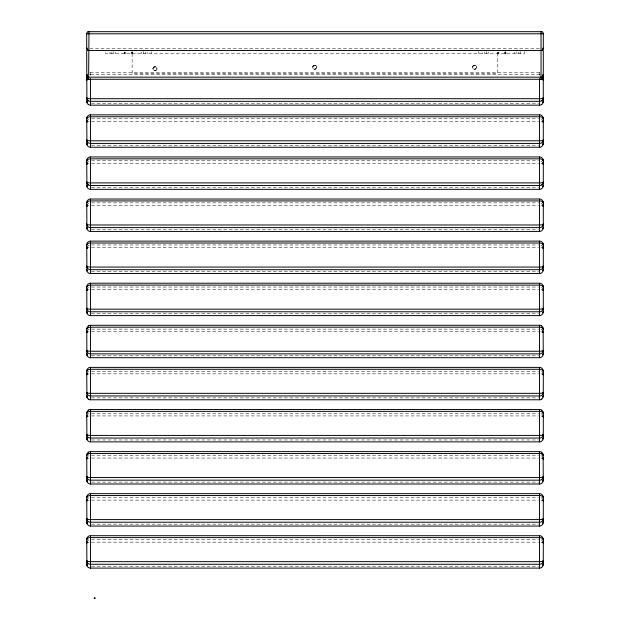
<?xml version="1.0" encoding="UTF-8"?>
<svg xmlns="http://www.w3.org/2000/svg" width="630" height="630" viewBox="0 0 630 630"><rect width="100%" height="100%" fill="white"/><g stroke="black" fill="none" stroke-linecap="round" stroke-linejoin="round"><path stroke-width="0.47" stroke-dasharray="3.15 2.36" d="M132.528 52.046L132.52 53.574L132.528 52.558M505.835 52.046L505.827 53.574L505.835 52.558M115.125 53.574L115.18 52.046M145.569 53.574L145.624 52.046M488.439 53.574L488.486 52.046M518.876 53.574L518.931 52.046M124.22 52.046L124.173 53.574L124.165 52.558M132.15 53.574L132.15 73.356L497.464 73.356L497.535 52.046M152.932 68.796L153.129 67.898L153.082 69.576L154.2 70.694L156.264 70.403C154.98 71.434 152.925 70.442 152.932 68.796A2.055 2.055 0 0 1 154.988 66.741C157.531 66.166 156.98 72.048 156.838 67.898M312.756 67.268L312.96 66.378L312.913 68.056L314.023 69.166L316.095 68.875C314.803 69.914 312.748 68.922 312.756 67.268A2.055 2.055 0 0 1 314.811 65.213C317.355 64.638 316.803 70.521 316.662 66.378M472.579 67.268L472.784 66.378L472.736 68.056L473.847 69.166L475.918 68.875C474.634 69.914 472.571 68.922 472.579 67.268A2.055 2.055 0 0 1 474.634 65.213C477.178 64.638 476.627 70.521 476.485 66.378M153.082 68.008L154.988 66.741L156.886 68.008M156.886 69.576L154.988 70.851L153.082 69.576M312.913 66.481L314.811 65.213L316.709 66.481M316.709 68.056L314.811 69.324L312.913 68.056M472.736 66.481L474.634 65.213L476.532 66.481M476.532 68.056L474.634 69.324L472.736 68.056M153.704 67.189L154.988 66.741A2.055 2.055 0 0 1 157.035 68.796M313.527 65.662L314.811 65.213A2.055 2.055 0 0 1 316.866 67.268M473.351 65.662L474.634 65.213A2.055 2.055 0 0 1 476.69 67.268M90.114 72.789L539.886 72.789M89.94 48.242L540.06 48.242M90.484 74.663L539.516 74.663M91.452 103.273L538.548 103.273M91.452 118.692L538.548 118.692M91.452 121.306L538.548 121.306M91.452 145.357L538.548 145.357M91.452 160.784L538.548 160.784M91.452 163.398L538.548 163.398M91.452 187.449L538.548 187.449M91.452 202.868L538.548 202.868M91.452 205.482L538.548 205.482M91.452 229.533L538.548 229.533M91.452 244.96L538.548 244.96M91.452 247.574L538.548 247.574M91.452 271.625L538.548 271.625M91.452 287.052L538.548 287.052M91.452 289.666L538.548 289.666M91.452 313.716L538.548 313.716M91.452 329.136L538.548 329.136M91.452 331.75L538.548 331.75M91.452 355.8L538.548 355.8M91.452 371.227L538.548 371.227M91.452 373.842L538.548 373.842M91.452 397.892L538.548 397.892M91.452 413.312L538.548 413.312M91.452 415.926L538.548 415.926M91.452 439.976L538.548 439.976M91.452 455.435L538.548 455.435M91.452 458.049L538.548 458.049M91.452 482.1L538.548 482.1M91.452 497.487L538.548 497.487M91.452 500.102L538.548 500.102M91.452 524.152L538.548 524.152M91.452 539.548L538.548 539.548M91.452 542.162L538.548 542.162M91.452 566.212L538.548 566.212M514.82 52.046L514.875 53.574M484.376 52.046L484.431 53.574M141.514 52.046L141.561 53.574M111.069 52.046L111.124 53.574M497.472 52.558L497.48 53.574M539.516 75.324L539.516 72.757A3.646 3.559 0 0 1 540.256 72.844M524.483 51.542L524.483 53.574L105.517 53.574L105.517 51.542M520.679 51.542L520.679 53.574M516.876 51.542L516.876 53.574M505.614 51.542L505.614 53.574M505.071 52.046L505.071 53.574M504.535 52.046L504.535 53.574M498.771 52.046L498.771 53.574M498.235 52.046L498.235 53.574M497.692 52.046L497.692 53.574M486.431 51.542L486.431 53.574M482.627 52.558L482.627 53.574M478.824 51.542L478.824 53.574M151.176 51.542L151.176 53.574M147.373 52.558L147.373 53.574M143.569 51.542L143.569 53.574M132.308 51.542L132.308 53.574M131.764 52.046L131.764 53.574M131.229 52.046L131.229 53.574M125.464 52.046L125.464 53.574M124.929 52.046L124.929 53.574M124.386 52.046L124.386 53.574M113.124 51.542L113.124 53.574M109.321 52.558L109.321 53.574M90.484 75.324L90.484 72.757A3.646 3.559 0 0 0 89.743 72.844M541.942 163.603A4.182 0.921 0 0 0 541.642 163.548A3.646 0.803 0 0 0 540.973 163.469M541.942 161.571A4.182 3.591 0 0 0 541.642 161.359A3.646 3.134 0 0 0 540.973 161.052M89.027 163.469A3.646 0.803 0 0 0 88.373 163.548A4.182 0.921 0 0 0 88.058 163.603M88.058 161.571A4.182 3.591 0 0 1 88.358 161.359A3.646 3.134 0 0 1 89.027 161.052M541.942 542.359A4.182 0.921 0 0 0 541.642 542.304A3.646 0.803 0 0 0 540.973 542.225M541.942 540.335A4.182 3.591 0 0 0 541.642 540.123A3.646 3.134 0 0 0 540.973 539.816M89.027 542.225A3.646 0.803 0 0 0 88.373 542.312A4.182 0.921 0 0 0 88.058 542.359M88.058 540.335A4.182 3.591 0 0 1 88.358 540.123A3.646 3.134 0 0 1 89.027 539.816M541.942 247.779A4.182 0.921 0 0 0 541.642 247.724A3.646 0.803 0 0 0 540.973 247.645M541.642 245.542A4.182 3.591 0 0 1 541.942 245.747M540.973 245.227A3.646 3.134 0 0 1 541.627 245.558M89.027 247.645A3.646 0.803 0 0 0 88.373 247.724A4.182 0.921 0 0 0 88.058 247.779M88.058 245.747A4.182 3.591 0 0 1 88.358 245.542M88.373 245.558A3.646 3.134 0 0 1 89.027 245.227M541.942 289.863A4.182 0.921 0 0 0 541.642 289.808A3.646 0.803 0 0 0 540.973 289.729M541.942 287.839A4.182 3.591 0 0 0 541.642 287.627A3.646 3.134 0 0 0 541.312 287.461M89.027 289.729A3.646 0.803 0 0 0 88.373 289.816A4.182 0.921 0 0 0 88.058 289.863M88.058 287.839A4.182 3.591 0 0 1 88.358 287.627A3.646 3.134 0 0 1 88.688 287.461M541.942 121.511A4.182 0.921 0 0 0 541.642 121.456A3.646 0.803 0 0 0 540.973 121.377M541.942 119.487A4.182 3.591 0 0 0 541.642 119.275A3.646 3.134 0 0 0 540.973 118.96M89.027 121.377A3.646 0.803 0 0 0 88.373 121.464A4.182 0.921 0 0 0 88.058 121.511M88.058 119.487A4.182 3.591 0 0 1 88.358 119.275A3.646 3.134 0 0 1 89.027 118.96M541.942 331.955A4.182 0.921 0 0 0 541.642 331.9A3.646 0.803 0 0 0 540.973 331.821M541.642 329.718A4.182 3.591 0 0 1 541.942 329.931M540.973 329.403A3.646 3.134 0 0 1 541.627 329.734M89.027 331.821A3.646 0.803 0 0 0 88.373 331.9A4.182 0.921 0 0 0 88.058 331.955M88.058 329.931A4.182 3.591 0 0 1 88.358 329.718M88.373 329.734A3.646 3.134 0 0 1 89.027 329.403M541.942 458.254A4.182 0.921 0 0 0 541.642 458.199A3.646 0.803 0 0 0 540.973 458.12M541.942 456.23A4.182 3.591 0 0 0 541.642 456.018A3.646 3.134 0 0 0 540.973 455.703M89.027 458.12A3.646 0.803 0 0 0 88.373 458.207A4.182 0.921 0 0 0 88.058 458.254M88.058 456.23A4.182 3.591 0 0 1 88.358 456.018A3.646 3.134 0 0 1 89.027 455.703M541.942 374.039A4.182 0.921 0 0 0 541.642 373.992A3.646 0.803 0 0 0 540.973 373.905M541.942 372.015A4.182 3.591 0 0 0 541.642 371.802A3.646 3.134 0 0 0 541.312 371.645M89.027 373.905A3.646 0.803 0 0 0 88.373 373.992A4.182 0.921 0 0 0 88.058 374.039M88.058 372.015A4.182 3.591 0 0 1 88.358 371.802A3.646 3.134 0 0 1 88.688 371.645M541.942 500.307A4.182 0.921 0 0 0 541.642 500.252A3.646 0.803 0 0 0 540.973 500.173M541.942 498.283A4.182 3.591 0 0 0 541.642 498.07A3.646 3.134 0 0 0 540.973 497.755M89.027 500.173A3.646 0.803 0 0 0 88.373 500.259A4.182 0.921 0 0 0 88.058 500.307M88.058 498.283A4.182 3.591 0 0 1 88.358 498.07A3.646 3.134 0 0 1 89.027 497.755M539.516 74.663A3.646 1.874 0 0 1 540.256 74.702M89.743 74.702A3.646 1.874 0 0 1 90.484 74.663M541.942 205.687A4.182 0.921 0 0 0 541.642 205.632A3.646 0.803 0 0 0 540.973 205.553M541.942 203.663A4.182 3.591 0 0 0 541.642 203.451A3.646 3.134 0 0 0 540.973 203.136M89.027 205.553A3.646 0.803 0 0 0 88.373 205.64A4.182 0.921 0 0 0 88.058 205.687M88.058 203.663A4.182 3.591 0 0 1 88.358 203.451A3.646 3.134 0 0 1 89.027 203.136M541.942 416.131A4.182 0.921 0 0 0 541.642 416.076A3.646 0.803 0 0 0 540.973 415.997M541.942 414.107A4.182 3.591 0 0 0 541.642 413.894A3.646 3.134 0 0 0 540.973 413.579M89.027 415.997A3.646 0.803 0 0 0 88.373 416.084A4.182 0.921 0 0 0 88.058 416.131M88.058 414.107A4.182 3.591 0 0 1 88.358 413.894A3.646 3.134 0 0 1 89.027 413.579"/><path stroke-width="0.94" d="M86.743 76.017L86.68 76.766A4.182 2.15 0 0 1 87.318 75.6M86.909 144.624L86.743 118.101M86.909 186.708L86.743 160.193M86.909 228.8L86.743 202.277M86.909 270.884L86.743 244.369M86.909 312.976L86.743 286.453M86.909 355.068L86.743 328.545M86.909 397.152L86.743 370.637M86.909 439.244L86.743 412.721M86.909 481.367L86.743 454.844M86.909 523.42L86.743 496.897M86.909 565.472L86.743 538.949M86.743 76.112L86.68 76.766A4.182 4.079 0 0 1 87.318 74.545M543.257 143.908L543.32 118.857A4.182 2.15 0 0 0 541.642 117.101A3.646 1.874 0 0 0 539.516 116.755L90.484 116.755A3.646 1.874 0 0 0 88.373 117.109A4.182 2.15 0 0 0 86.704 118.857L86.743 118.204M543.257 186L543.32 160.949A4.182 2.15 0 0 0 541.642 159.193A3.646 1.874 0 0 0 539.516 158.839L90.484 158.847A3.646 1.874 0 0 0 88.373 159.201A4.182 2.15 0 0 0 86.704 160.941L86.743 160.296M543.257 228.084L543.32 203.033A4.182 2.15 0 0 0 541.642 201.277A3.646 1.874 0 0 0 539.516 200.931L90.484 200.931A3.646 1.874 0 0 0 88.373 201.285A4.182 2.15 0 0 0 86.704 203.033L86.743 202.38M543.257 270.175L543.32 245.125A4.182 2.15 0 0 0 541.642 243.369A3.646 1.874 0 0 0 539.516 243.015L90.484 243.023A3.646 1.874 0 0 0 88.373 243.377A4.182 2.15 0 0 0 86.704 245.125L86.743 244.471M543.257 312.267L543.32 287.209A4.182 2.15 0 0 0 541.642 285.453A3.646 1.874 0 0 0 539.516 285.106L90.484 285.106A3.646 1.874 0 0 0 88.373 285.461A4.182 2.15 0 0 0 86.704 287.209L86.743 286.555M88.358 327.545A4.182 2.15 0 0 0 86.704 329.301L86.743 328.647M543.257 396.443L543.32 371.385A4.182 2.15 0 0 0 541.642 369.629A3.646 1.874 0 0 0 539.516 369.282L90.484 369.282A3.646 1.874 0 0 0 88.373 369.637A4.182 2.15 0 0 0 86.704 371.385L86.743 370.731M543.257 438.527L543.32 413.477A4.182 2.15 0 0 0 541.642 411.721A3.646 1.874 0 0 0 539.516 411.366L90.484 411.374A3.646 1.874 0 0 0 88.373 411.729A4.182 2.15 0 0 0 86.704 413.477L86.743 412.823M88.358 453.844A4.182 2.15 0 0 0 86.704 455.6L86.743 454.947M543.257 522.703L543.32 497.653A4.182 2.15 0 0 0 541.642 495.897A3.646 1.874 0 0 0 539.516 495.55L90.484 495.55A3.646 1.874 0 0 0 88.373 495.904A4.182 2.15 0 0 0 86.704 497.653L86.743 496.999M543.257 564.763L543.32 539.705A4.182 2.15 0 0 0 541.642 537.949A3.646 1.874 0 0 0 539.516 537.603L90.484 537.603A3.646 1.874 0 0 0 88.373 537.957A4.182 2.15 0 0 0 86.704 539.705L86.743 539.052M543.257 101.824L543.32 50.526L86.68 50.526L86.909 102.532M543.257 354.351L543.115 328.112M543.257 480.659L543.115 454.411M543.257 101.721L543.32 101.17A4.182 2.15 0 0 1 542.682 102.336M543.257 143.805L543.32 143.254A4.182 2.15 0 0 1 542.682 144.428M543.257 185.897L543.32 185.346A4.182 2.15 0 0 1 542.682 186.511M543.257 227.981L543.32 227.43A4.182 2.15 0 0 1 542.682 228.603M543.257 270.073L543.32 269.522A4.182 2.15 0 0 1 542.682 270.687M543.257 312.165L543.32 311.614A4.182 2.15 0 0 1 542.682 312.779M543.257 354.249L543.32 353.698A4.182 2.15 0 0 1 542.682 354.871M543.257 396.341L543.32 395.79A4.182 2.15 0 0 1 542.682 396.955M543.257 438.425L543.32 437.874A4.182 2.15 0 0 1 542.682 439.047M543.257 480.556L543.32 480.005A4.182 2.15 0 0 1 542.682 481.17M543.257 522.601L543.32 522.049A4.182 2.15 0 0 1 542.682 523.223M543.257 564.661L543.32 564.11A4.182 2.15 0 0 1 542.682 565.275M543.091 98.926L543.32 97.815A4.182 0.921 0 0 1 541.642 98.571A3.646 0.803 0 0 1 539.516 98.721L90.484 98.713A3.646 0.803 0 0 1 88.373 98.563A4.182 0.921 0 0 1 86.704 97.815L86.885 98.674M543.091 141.01L543.32 139.899A4.182 0.921 0 0 1 541.642 140.655A3.646 0.803 0 0 1 539.516 140.805L90.484 140.805A3.646 0.803 0 0 1 88.373 140.655A4.182 0.921 0 0 1 86.704 139.899L86.885 140.758M543.091 183.102L543.32 181.991A4.182 0.921 0 0 1 541.642 182.747A3.646 0.803 0 0 1 539.516 182.897L90.484 182.897A3.646 0.803 0 0 1 88.373 182.739A4.182 0.921 0 0 1 86.704 181.991L86.885 182.85M543.091 225.186L543.32 224.075A4.182 0.921 0 0 1 541.642 224.831A3.646 0.803 0 0 1 539.516 224.981L90.484 224.981A3.646 0.803 0 0 1 88.373 224.831A4.182 0.921 0 0 1 86.704 224.075L86.885 224.941M543.091 267.277L543.32 266.167A4.182 0.921 0 0 1 541.642 266.923A3.646 0.803 0 0 1 539.516 267.073L90.484 267.073A3.646 0.803 0 0 1 88.373 266.915A4.182 0.921 0 0 1 86.704 266.167L86.885 267.025M543.091 309.361L543.32 308.251A4.182 0.921 0 0 1 541.642 309.007A3.646 0.803 0 0 1 539.516 309.157L90.484 309.157A3.646 0.803 0 0 1 88.373 309.007A4.182 0.921 0 0 1 86.704 308.259L86.885 309.117M543.091 351.453L543.32 350.343A4.182 0.921 0 0 1 541.642 351.099A3.646 0.803 0 0 1 539.516 351.249L90.484 351.249A3.646 0.803 0 0 1 88.373 351.091A4.182 0.921 0 0 1 86.704 350.343L86.885 351.201M543.091 393.545L543.32 392.435A4.182 0.921 0 0 1 541.642 393.183A3.646 0.803 0 0 1 539.516 393.341L90.484 393.333A3.646 0.803 0 0 1 88.373 393.183A4.182 0.921 0 0 1 86.704 392.435L86.885 393.293M543.091 435.629L543.32 434.519A4.182 0.921 0 0 1 541.642 435.275A3.646 0.803 0 0 1 539.516 435.424L90.484 435.424A3.646 0.803 0 0 1 88.373 435.275A4.182 0.921 0 0 1 86.704 434.519L86.885 435.377M543.091 477.753L543.32 476.642A4.182 0.921 0 0 1 541.642 477.398A3.646 0.803 0 0 1 539.516 477.548L90.484 477.548A3.646 0.803 0 0 1 88.373 477.398A4.182 0.921 0 0 1 86.704 476.642L86.885 477.508M543.091 519.805L543.32 518.695A4.182 0.921 0 0 1 541.642 519.451A3.646 0.803 0 0 1 539.516 519.6M543.091 561.865L543.32 560.755A4.182 0.921 0 0 1 541.642 561.503A3.646 0.803 0 0 1 539.516 561.661L90.484 561.653A3.646 0.803 0 0 1 88.373 561.503A4.182 0.921 0 0 1 86.704 560.755L86.885 561.613M86.885 79.262L86.68 80.128A4.182 0.921 0 0 1 87.318 79.624M86.885 121.354L86.68 122.212A4.182 0.921 0 0 1 87.318 121.708M86.885 163.438L86.68 164.304A4.182 0.921 0 0 1 87.318 163.8M86.885 205.53L86.68 206.388A4.182 0.921 0 0 1 87.318 205.884M86.885 247.621L86.68 248.48A4.182 0.921 0 0 1 87.318 247.976M86.885 289.705L86.68 290.564A4.182 0.921 0 0 1 87.318 290.068M86.885 331.797L86.68 332.656A4.182 0.921 0 0 1 87.318 332.152M86.885 373.881L86.68 374.74A4.182 0.921 0 0 1 87.318 374.244M86.885 415.973L86.68 416.832A4.182 0.921 0 0 1 87.318 416.328M86.885 458.097L86.68 458.955A4.182 0.921 0 0 1 87.318 458.451M86.885 500.149L86.68 501.008A4.182 0.921 0 0 1 87.318 500.503M86.885 542.202L86.68 543.06A4.182 0.921 0 0 1 87.318 542.564M543.115 98.674L543.32 97.815A4.182 3.591 0 0 1 541.642 100.753M543.115 140.758L543.32 139.899A4.182 3.591 0 0 1 541.642 142.837A3.646 3.134 0 0 1 539.516 143.427L90.484 143.419A3.646 3.134 0 0 1 88.373 142.821A4.182 3.591 0 0 1 86.704 139.899L86.909 140.506M543.115 182.85L543.32 181.991A4.182 3.591 0 0 1 541.642 184.929M543.115 224.941L543.32 224.075A4.182 3.591 0 0 1 541.642 227.02A3.646 3.134 0 0 1 539.516 227.603L90.484 227.595A3.646 3.134 0 0 1 88.373 227.005A4.182 3.591 0 0 1 86.704 224.075L86.909 224.682M543.115 267.025L543.32 266.167A4.182 3.591 0 0 1 541.642 269.105A3.646 3.134 0 0 1 539.516 269.687L90.484 269.687A3.646 3.134 0 0 1 88.373 269.089A4.182 3.591 0 0 1 86.704 266.167L86.909 266.766M543.115 309.117L543.32 308.251A4.182 3.591 0 0 1 541.642 311.196A3.646 3.134 0 0 1 539.516 311.779L90.484 311.771A3.646 3.134 0 0 1 88.373 311.181A4.182 3.591 0 0 1 86.704 308.259L86.909 308.857M543.115 351.201L543.32 350.343A4.182 3.591 0 0 1 541.642 353.28A3.646 3.134 0 0 1 539.516 353.871L90.484 353.863A3.646 3.134 0 0 1 88.373 353.265A4.182 3.591 0 0 1 86.704 350.343L86.909 350.949M543.115 393.293L543.32 392.435A4.182 3.591 0 0 1 541.642 395.372A3.646 3.134 0 0 1 539.516 395.955L90.484 395.947A3.646 3.134 0 0 1 88.373 395.356A4.182 3.591 0 0 1 86.704 392.435L86.909 393.033M543.115 435.377L543.32 434.519A4.182 3.591 0 0 1 541.642 437.456A3.646 3.134 0 0 1 539.516 438.047L90.484 438.039A3.646 3.134 0 0 1 88.373 437.44A4.182 3.591 0 0 1 86.704 434.519L86.909 435.125M543.115 477.508L543.32 476.642A4.182 3.591 0 0 1 541.642 479.587A3.646 3.134 0 0 1 539.516 480.17L90.484 480.162A3.646 3.134 0 0 1 88.373 479.572A4.182 3.591 0 0 1 86.704 476.642L86.909 477.249M543.115 519.561L543.32 518.695A4.182 3.591 0 0 1 541.642 521.64A3.646 3.134 0 0 1 539.516 522.223L90.484 522.215A3.646 3.134 0 0 1 88.373 521.624A4.182 3.591 0 0 1 86.704 518.695A4.182 0.921 0 0 0 88.358 519.451A3.646 0.803 0 0 0 90.484 519.6M543.115 561.613L543.32 560.755A4.182 3.591 0 0 1 541.642 563.692A3.646 3.134 0 0 1 539.516 564.275L90.484 564.267A3.646 3.134 0 0 1 88.373 563.677A4.182 3.591 0 0 1 86.704 560.755L86.909 561.354M86.909 79.522L86.68 80.128A4.182 3.591 0 0 1 87.318 78.167M86.909 121.614L86.68 122.212A4.182 3.591 0 0 1 87.318 120.259M86.909 163.698L86.68 164.304A4.182 3.591 0 0 1 87.318 162.343M86.909 205.789L86.68 206.388A4.182 3.591 0 0 1 87.318 204.435M86.909 247.873L86.68 248.48A4.182 3.591 0 0 1 87.318 246.519M86.909 289.965L86.68 290.564A4.182 3.591 0 0 1 87.318 288.611M86.909 332.049L86.68 332.656A4.182 3.591 0 0 1 87.318 330.703M86.909 374.141L86.68 374.74A4.182 3.591 0 0 1 87.318 372.787M86.909 416.225L86.68 416.832A4.182 3.591 0 0 1 87.318 414.879M86.909 458.356L86.68 458.955A4.182 3.591 0 0 1 87.318 457.002M86.909 500.409L86.68 501.008A4.182 3.591 0 0 1 87.318 499.055M86.909 542.462L86.68 543.06A4.182 3.591 0 0 1 87.318 541.107M88.625 31.673L541.847 31.673M88.342 79.278L541.375 79.278M541.036 50.526L542.556 49.951L543.304 48.557L543.32 33.784A2.284 2.284 0 0 0 541.036 31.5L541.036 79.451L541.658 79.278M88.342 31.673L88.964 31.5L88.625 79.278M88.153 31.673L88.964 31.5A2.284 2.284 0 0 0 86.68 33.784L86.696 48.557L87.444 49.951L88.964 50.526M86.68 33.784L543.32 33.784M87.349 48.242L86.68 48.242A2.284 2.284 0 0 0 88.09 50.353M542.65 48.242L543.32 48.242A2.284 2.284 0 0 1 541.91 50.353M86.704 118.857A4.182 4.079 0 0 1 88.358 115.518A3.646 3.559 0 0 1 90.484 114.849L539.516 114.857A3.646 3.559 0 0 1 541.627 115.534A4.182 4.079 0 0 1 543.296 118.857L543.115 117.668M86.885 144.443L86.68 143.254A4.182 4.079 0 0 0 88.358 146.593A3.646 3.559 0 0 0 90.484 147.262L539.516 147.255A3.646 3.559 0 0 0 541.627 146.577A4.182 4.079 0 0 0 543.296 143.254M86.704 160.941A4.182 4.079 0 0 1 88.358 157.602A3.646 3.559 0 0 1 90.484 156.941L539.516 156.949A3.646 3.559 0 0 1 541.627 157.626A4.182 4.079 0 0 1 543.296 160.941L543.115 159.76M90.484 189.346L539.516 189.346M86.704 203.033A4.182 4.079 0 0 1 88.358 199.694A3.646 3.559 0 0 1 90.484 199.033L539.516 199.033A3.646 3.559 0 0 1 541.627 199.71A4.182 4.079 0 0 1 543.296 203.033L543.115 201.844M86.885 228.619L86.68 227.43A4.182 4.079 0 0 0 88.358 230.777A3.646 3.559 0 0 0 90.484 231.438L539.516 231.43A3.646 3.559 0 0 0 541.627 230.753A4.182 4.079 0 0 0 543.296 227.438M90.484 241.125L539.516 241.125M86.885 270.711L86.68 269.522A4.182 4.079 0 0 0 88.358 272.861A3.646 3.559 0 0 0 90.484 273.53L539.516 273.522A3.646 3.559 0 0 0 541.627 272.845A4.182 4.079 0 0 0 543.296 269.522M86.704 287.209A4.182 4.079 0 0 1 88.358 283.87A3.646 3.559 0 0 1 90.484 283.209L539.516 283.216A3.646 3.559 0 0 1 541.627 283.886A4.182 4.079 0 0 1 543.296 287.209L543.115 286.028M86.885 312.795L86.68 311.614A4.182 4.079 0 0 0 88.358 314.953A3.646 3.559 0 0 0 90.484 315.614L539.516 315.606A3.646 3.559 0 0 0 541.627 314.929A4.182 4.079 0 0 0 543.296 311.614M86.885 354.887L86.68 353.698A4.182 4.079 0 0 0 88.358 357.037A3.646 3.559 0 0 0 90.484 357.706L539.516 357.698A3.646 3.559 0 0 0 541.627 357.021A4.182 4.079 0 0 0 543.296 353.698M86.704 371.385A4.182 4.079 0 0 1 88.358 368.046A3.646 3.559 0 0 1 90.484 367.385L539.516 367.392A3.646 3.559 0 0 1 541.627 368.07A4.182 4.079 0 0 1 543.296 371.385L543.115 370.204M88.373 399.113A3.646 3.559 0 0 0 90.484 399.79L539.516 399.782A3.646 3.559 0 0 0 541.627 399.113M88.373 410.154A3.646 3.559 0 0 1 90.484 409.469L539.516 409.476A3.646 3.559 0 0 1 541.627 410.154M86.885 439.063L86.68 437.874A4.182 4.079 0 0 0 88.358 441.213A3.646 3.559 0 0 0 90.484 441.882L539.516 441.874A3.646 3.559 0 0 0 541.627 441.197A4.182 4.079 0 0 0 543.296 437.874M88.373 452.277A3.646 3.559 0 0 1 90.484 451.6L539.516 451.6A3.646 3.559 0 0 1 541.627 452.277M86.885 481.186L86.68 480.005A4.182 4.079 0 0 0 88.358 483.344A3.646 3.559 0 0 0 90.484 484.005L539.516 483.998A3.646 3.559 0 0 0 541.627 483.32A4.182 4.079 0 0 0 543.296 480.005M86.704 497.653A4.182 4.079 0 0 1 88.358 494.314A3.646 3.559 0 0 1 90.484 493.652L539.516 493.652A3.646 3.559 0 0 1 541.627 494.329A4.182 4.079 0 0 1 543.296 497.653L543.115 496.464M90.484 519.6L539.516 519.6M86.885 523.239L86.68 522.049A4.182 4.079 0 0 0 88.358 525.388A3.646 3.559 0 0 0 90.484 526.058L539.516 526.05A3.646 3.559 0 0 0 541.627 525.373A4.182 4.079 0 0 0 543.296 522.049M86.704 539.705A4.182 4.079 0 0 1 88.358 536.366A3.646 3.559 0 0 1 90.484 535.705L539.516 535.713A3.646 3.559 0 0 1 541.627 536.382A4.182 4.079 0 0 1 543.296 539.705L543.115 538.524M88.373 567.425A3.646 3.559 0 0 0 90.484 568.11L539.516 568.102A3.646 3.559 0 0 0 541.627 567.425M94.972 598.5L94.287 598.492L94.35 597.649M541.658 31.673L541.375 31.673M541.658 77.781L541.036 77.167L541.375 77.97M86.909 98.414L86.68 97.815A4.182 3.591 0 0 0 88.358 100.753M86.909 182.59L86.68 181.991A4.182 3.591 0 0 0 88.358 184.929M86.909 519.301L86.68 518.695L86.885 519.561M543.091 75.773L543.32 76.766A4.182 2.15 0 0 0 542.682 75.6M543.091 117.857L543.32 118.857M543.091 159.949L543.32 160.949M543.091 202.033L543.32 203.033M543.091 244.125L543.32 245.125A4.182 4.079 0 0 0 541.642 241.786A3.646 3.559 0 0 0 539.516 241.117L539.516 273.538M543.091 286.217L543.32 287.209M543.091 328.301L543.32 329.301A4.182 2.15 0 0 0 541.642 327.545M543.091 370.393L543.32 371.385M543.091 412.477L543.32 413.477A4.182 4.079 0 0 0 541.642 410.138M543.091 454.6L543.32 455.6A4.182 2.15 0 0 0 541.642 453.844M543.091 496.653L543.32 497.653M543.091 538.713L543.32 539.705M543.115 75.584L543.32 76.766A4.182 4.079 0 0 0 542.682 74.545M543.115 243.936L543.32 245.125M543.115 412.288L543.32 413.477M87.318 102.336A4.182 2.15 0 0 1 86.704 101.17L86.885 102.351M87.318 186.511A4.182 2.15 0 0 1 86.704 185.346L86.885 186.535M87.318 396.955A4.182 2.15 0 0 1 86.704 395.79L86.885 396.971M87.318 565.275A4.182 2.15 0 0 1 86.704 564.11L86.885 565.291M543.257 79.648L543.32 80.128A4.182 0.921 0 0 0 542.682 79.624M543.257 121.74L543.32 122.212A4.182 0.921 0 0 0 542.682 121.708M543.257 163.824L543.32 164.304A4.182 0.921 0 0 0 542.682 163.8M543.257 205.916L543.32 206.388A4.182 0.921 0 0 0 542.682 205.884M543.257 248.007L543.32 248.48A4.182 0.921 0 0 0 542.682 247.976M543.257 290.091L543.32 290.564A4.182 0.921 0 0 0 542.682 290.068M543.257 332.183L543.32 332.656A4.182 0.921 0 0 0 542.682 332.152M543.257 374.267L543.32 374.74A4.182 0.921 0 0 0 542.682 374.244M543.257 416.359L543.32 416.832A4.182 0.921 0 0 0 542.682 416.328M543.257 458.483L543.32 458.955A4.182 0.921 0 0 0 542.682 458.451M543.257 500.535L543.32 501.008A4.182 0.921 0 0 0 542.682 500.503M543.257 542.587L543.32 543.06A4.182 0.921 0 0 0 542.682 542.564M543.257 79.514L543.32 80.128A4.182 3.591 0 0 0 542.682 78.167M543.257 121.598L543.32 122.212A4.182 3.591 0 0 0 542.682 120.259M543.257 163.69L543.32 164.304A4.182 3.591 0 0 0 542.682 162.343M543.257 205.774L543.32 206.388A4.182 3.591 0 0 0 542.682 204.435M543.257 247.866L543.32 248.48A4.182 3.591 0 0 0 542.682 246.519M543.257 289.95L543.32 290.564A4.182 3.591 0 0 0 542.682 288.611M543.257 332.041L543.32 332.656A4.182 3.591 0 0 0 542.682 330.703M543.257 374.133L543.32 374.74A4.182 3.591 0 0 0 542.682 372.787M543.257 416.217L543.32 416.832A4.182 3.591 0 0 0 542.682 414.879M543.257 458.341L543.32 458.955A4.182 3.591 0 0 0 542.682 457.002M543.257 500.393L543.32 501.008A4.182 3.591 0 0 0 542.682 499.055M543.257 542.454L543.32 543.06A4.182 3.591 0 0 0 542.682 541.107M539.516 78.671L539.516 105.178M539.516 114.841L539.516 147.27M539.516 156.933L539.516 189.362A3.646 3.559 0 0 0 541.627 188.669A4.182 4.079 0 0 0 543.296 185.346M539.516 199.017L539.516 231.446M539.516 283.201L539.516 315.622M539.516 325.285L539.516 357.714M539.516 367.377L539.516 399.798M539.516 409.461L539.516 441.89M539.516 451.584L539.516 484.013M539.516 493.637L539.516 526.066M539.516 535.697L539.516 568.118M94.925 597.649L94.925 598.492M90.484 78.671L90.484 105.178M90.484 114.841L90.484 147.27M90.484 156.933L90.484 189.362A3.646 3.559 0 0 1 88.373 188.669A4.182 4.079 0 0 1 86.704 185.346M90.484 199.017L90.484 231.446M90.484 273.538L90.484 241.109A3.646 3.559 0 0 0 88.373 241.802A4.182 4.079 0 0 0 86.704 245.125M90.484 283.201L90.484 315.622M90.484 325.285L90.484 357.714M90.484 367.377L90.484 399.798M90.484 409.461L90.484 441.89M90.484 451.584L90.484 484.013M90.484 493.637L90.484 526.066M90.484 535.697L90.484 568.118M541.627 184.913A3.646 3.134 0 0 1 539.516 185.511L90.484 185.511A3.646 3.134 0 0 1 88.373 184.913M88.358 567.449A4.182 4.079 0 0 1 86.704 564.11M543.296 564.11A4.182 4.079 0 0 1 541.642 567.449M87.318 270.687A4.182 2.15 0 0 1 86.704 269.522M87.318 312.779A4.182 2.15 0 0 1 86.704 311.614M87.318 144.428A4.182 2.15 0 0 1 86.704 143.254M541.627 327.553A3.646 1.874 0 0 0 539.516 327.19L90.484 327.198A3.646 1.874 0 0 0 88.373 327.553M541.627 325.978A3.646 3.559 0 0 0 539.516 325.293L90.484 325.3A3.646 3.559 0 0 0 88.373 325.978M86.704 329.301A4.182 4.079 0 0 1 88.358 325.962M87.318 354.871A4.182 2.15 0 0 1 86.704 353.698M541.642 325.962A4.182 4.079 0 0 1 543.296 329.301M541.627 453.852A3.646 1.874 0 0 0 539.516 453.498L90.484 453.498A3.646 1.874 0 0 0 88.373 453.852M86.704 455.6A4.182 4.079 0 0 1 88.358 452.261M87.318 481.17A4.182 2.15 0 0 1 86.704 480.005M541.642 452.261A4.182 4.079 0 0 1 543.296 455.6M88.358 399.129A4.182 4.079 0 0 1 86.704 395.79M543.296 395.79A4.182 4.079 0 0 1 541.642 399.129M87.318 523.223A4.182 2.15 0 0 1 86.704 522.049M541.627 100.737A3.646 3.134 0 0 1 539.516 101.335L90.484 101.328A3.646 3.134 0 0 1 88.373 100.737M88.373 104.493A3.646 3.559 0 0 0 90.484 105.171L539.516 105.163A3.646 3.559 0 0 0 541.627 104.493M88.358 104.509A4.182 4.079 0 0 1 86.704 101.17M543.296 101.17A4.182 4.079 0 0 1 541.642 104.509M87.318 228.603A4.182 2.15 0 0 1 86.704 227.438M86.704 413.477A4.182 4.079 0 0 1 88.358 410.138M87.318 439.047A4.182 2.15 0 0 1 86.704 437.874M88.964 79.451A2.284 2.284 0 0 1 86.68 77.167L543.32 77.167A2.284 2.284 0 0 1 541.036 79.451"/></g></svg>
